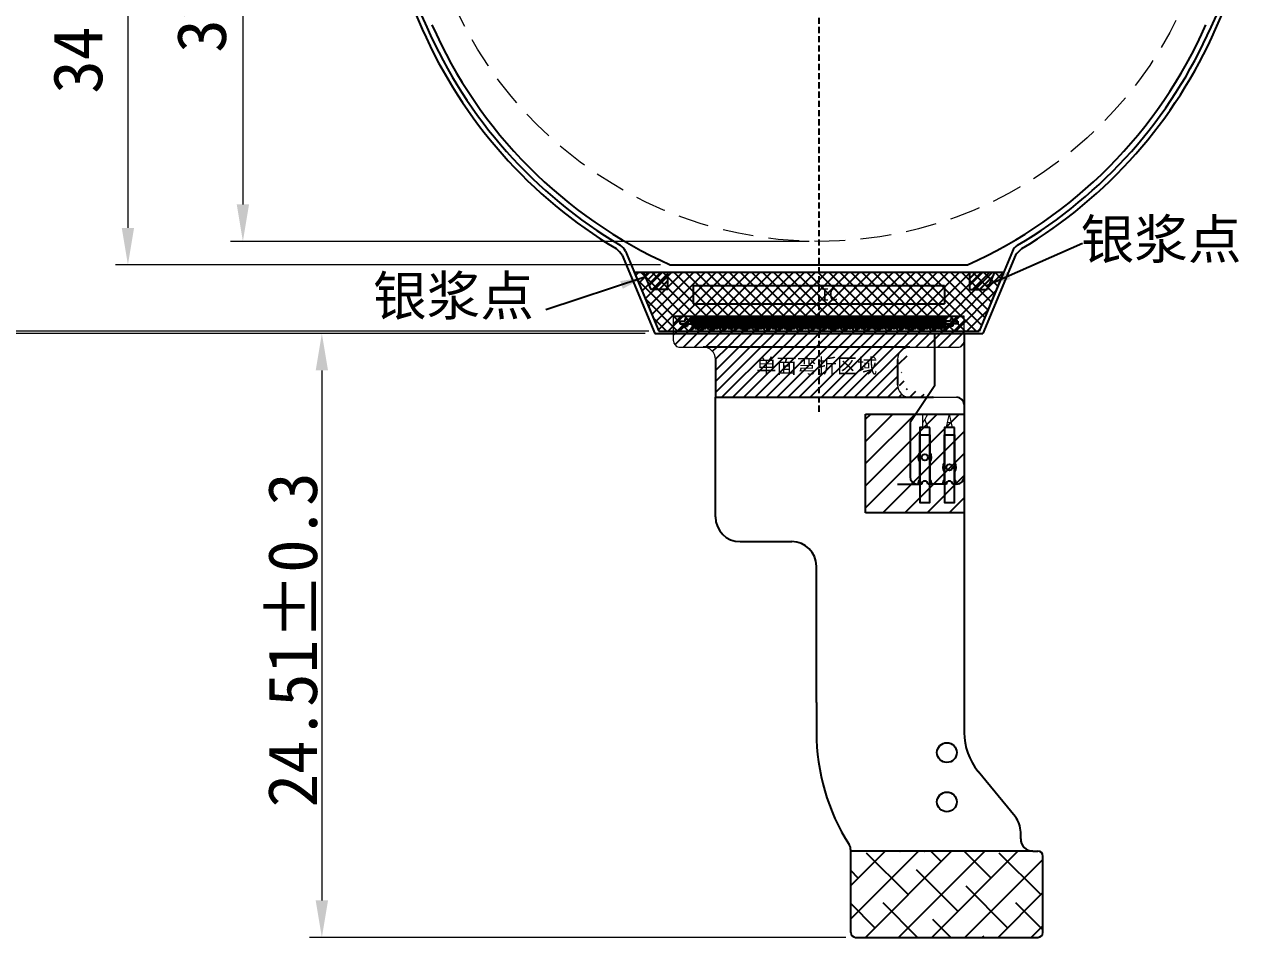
# Model space of a CAD drawing. Header units: millimetres. Extents: x 1040 to 3675, y 249 to 975.
# Drawn here: x 1368.8 to 1418.8, y 330.5 to 367.6 of the extents above; entities that cross this region are included whole.
import ezdxf

# ---------------------------------------------------------------- set-up
doc = ezdxf.new("R2010")
doc.units = ezdxf.units.MM
doc.linetypes.add('DASHED2', pattern=[0.375, 0.25, -0.125])
for name, color, linetype in [('DWG', 7, 'Continuous'), ('FPC', 33, 'Continuous'), ('FPC-LED', 30, 'Continuous'), ('FPC-O正面白油层', 7, 'Continuous'), ('TopOverlay', 2, 'Continuous')]:
    doc.layers.add(name, color=color, linetype=linetype)
doc.layers.add('LCD_MAIN', color=2, linetype='Continuous', lineweight=9)
doc.styles.get("Standard").update_dxf_attribs({"font": 'txt', "bigfont": 'gbcbig.shx'})
doc.styles.add('宋体', font='')
doc.styles.add('工程', font='gbenor.shx', dxfattribs={"width": 1.25, "bigfont": 'gbcbig.shx'})
doc.styles.get('宋体').set_extended_font_data('SimSun')
doc.dimstyles.new('标准', dxfattribs={"dimtxt": 2, "dimasz": 1.8, "dimexe": 0.5, "dimexo": 0.4, "dimgap": 0.1, "dimtad": 1, "dimzin": 1, "dimdsep": 46, "dimtxsty": '工程', "dimblk": 'CLOSEDBLANK', "dimcen": 0.09, "dimclrd": 3, "dimclre": 3, "dimclrt": 3, "dimadec": 0, "dimazin": 0, "dimtfac": 1, "dimtofl": 0, "dimtmove": 0, "dimatfit": 3, "dimldrblk": 'CLOSEDBLANK', "dimfxl": 1, "dimtolj": 1, "dimlwd": 0, "dimlwe": 0, "dimarcsym": 0})
doc.dimstyles.new('标注', dxfattribs={"dimtxt": 1.2, "dimasz": 1, "dimexe": 0, "dimexo": 1, "dimgap": 0.2, "dimtad": 0, "dimrnd": 0.0005, "dimzin": 9, "dimdsep": 46, "dimtxsty": 'Standard', "dimcen": 0, "dimclrd": 3, "dimclre": 3, "dimclrt": 3, "dimadec": 0, "dimazin": 0, "dimtfac": 1, "dimtmove": 0, "dimatfit": 3, "dimfxl": 1, "dimlwd": -1, "dimlwe": -1, "dimarcsym": 0})
pattern_1 = [(45, (19.5054, 4.46648), (-0.2245064, 0.2245064), [])]

# ---------------------------------------------------------------- blocks, each defined once
blk = doc.blocks.new('*D93')
at = {"color": 7, "lineweight": 0, "transparency": 16777216}
for p, q in [((1400.627, 391.188), (1377.141, 391.188)), ((1377.641, 389.688), (1377.641, 360.288)), ((1400.627, 358.788), (1377.141, 358.788))]:
    blk.add_line(p, q, dxfattribs=at)
at = {"color": 7, "transparency": 16777216}
for points in [[(1377.391, 389.688), (1377.891, 389.688), (1377.641, 391.188)], [(1377.391, 360.288), (1377.891, 360.288), (1377.641, 358.788)]]:
    blk.add_solid(points, dxfattribs=at)
at = {"layer": 'Defpoints', "color": 0, "transparency": 16777216}
for p in [(1401.027, 391.188), (1377.641, 358.788), (1401.027, 358.788)]:
    blk.add_point(p, dxfattribs=at)
at = {"color": 7, "transparency": 16777216, "insert": (1376.223, 375.971), "char_height": 2, "attachment_point": 5, "rotation": 90, "style": '宋体'}
blk.add_mtext('\\A1;32.40(LCD A,A)', dxfattribs=at)
blk = doc.blocks.new('_ClosedBlank')
at = {"color": 0, "linetype": 'ByBlock', "lineweight": -2}
for p, q in [((-1, 0.167), (0, 0)), ((-1, 0.167), (-1, -0.167)), ((0, 0), (-1, -0.167))]:
    blk.add_line(p, q, dxfattribs=at)
blk = doc.blocks.new('*D95')
at = {"color": 7, "lineweight": 0, "transparency": 16777216}
for p, q in [((1400.627, 392.388), (1367.566, 392.388)), ((1368.066, 390.888), (1368.066, 356.648)), ((1394.127, 355.148), (1367.566, 355.148))]:
    blk.add_line(p, q, dxfattribs=at)
at = {"color": 7, "transparency": 16777216}
for points in [[(1367.816, 390.888), (1368.316, 390.888), (1368.066, 392.388)], [(1367.816, 356.648), (1368.316, 356.648), (1368.066, 355.148)]]:
    blk.add_solid(points, dxfattribs=at)
at = {"layer": 'Defpoints', "color": 0, "transparency": 16777216}
for p in [(1401.027, 392.388), (1368.066, 355.148), (1394.527, 355.148)]:
    blk.add_point(p, dxfattribs=at)
at = {"color": 7, "transparency": 16777216, "insert": (1366.693, 375.232), "char_height": 2, "attachment_point": 5, "rotation": 90, "style": '宋体'}
blk.add_mtext('\\A1;37.24%%P0.15(LCD)', dxfattribs=at)
blk = doc.blocks.new('*D97')
at = {"color": 7, "lineweight": 0, "transparency": 16777216}
for p, q in [((1400.627, 392.158), (1372.473, 392.158)), ((1372.973, 390.658), (1372.973, 359.338)), ((1394.592, 357.838), (1372.473, 357.838))]:
    blk.add_line(p, q, dxfattribs=at)
at = {"color": 7, "transparency": 16777216}
for points in [[(1372.723, 390.658), (1373.223, 390.658), (1372.973, 392.158)], [(1372.723, 359.338), (1373.223, 359.338), (1372.973, 357.838)]]:
    blk.add_solid(points, dxfattribs=at)
at = {"layer": 'Defpoints', "color": 0, "transparency": 16777216}
for p in [(1401.027, 392.158), (1372.973, 357.838), (1394.992, 357.838)]:
    blk.add_point(p, dxfattribs=at)
at = {"color": 7, "transparency": 16777216, "insert": (1371.199, 374.988), "char_height": 2, "attachment_point": 5, "rotation": 90, "style": '宋体'}
blk.add_mtext('\\A1;34.32%%P0.2(POL)', dxfattribs=at)
blk = doc.blocks.new('*D98')
at = {"color": 1, "lineweight": 0, "transparency": 16777216}
for p, q in [((1400.627, 392.788), (1363.318, 392.788)), ((1363.818, 391.288), (1363.818, 356.548)), ((1393.969, 355.048), (1363.318, 355.048))]:
    blk.add_line(p, q, dxfattribs=at)
at = {"color": 1, "transparency": 16777216}
for points in [[(1363.568, 391.288), (1364.068, 391.288), (1363.818, 392.788)], [(1363.568, 356.548), (1364.068, 356.548), (1363.818, 355.048)]]:
    blk.add_solid(points, dxfattribs=at)
at = {"layer": 'Defpoints', "color": 0, "transparency": 16777216}
for p in [(1401.027, 392.788), (1363.818, 355.048), (1394.369, 355.048)]:
    blk.add_point(p, dxfattribs=at)
at = {"color": 1, "transparency": 16777216, "insert": (1362.044, 374.988), "char_height": 2, "attachment_point": 5, "rotation": 90, "style": '宋体'}
blk.add_mtext('\\A1;37.74%%P0.1(LCM)', dxfattribs=at)
blk = doc.blocks.new('*D99')
at = {"color": 7, "lineweight": 0, "transparency": 16777216}
for p, q in [((1393.969, 355.048), (1380.347, 355.048)), ((1380.847, 353.548), (1380.847, 332.035)), ((1402.118, 330.535), (1380.347, 330.535))]:
    blk.add_line(p, q, dxfattribs=at)
at = {"color": 7, "transparency": 16777216}
for points in [[(1380.597, 353.548), (1381.097, 353.548), (1380.847, 355.048)], [(1380.597, 332.035), (1381.097, 332.035), (1380.847, 330.535)]]:
    blk.add_solid(points, dxfattribs=at)
at = {"layer": 'Defpoints', "color": 0, "transparency": 16777216}
for p in [(1394.369, 355.048), (1380.847, 330.535), (1402.518, 330.535)]:
    blk.add_point(p, dxfattribs=at)
at = {"color": 7, "transparency": 16777216, "insert": (1379.669, 342.611), "char_height": 2, "attachment_point": 5, "rotation": 90, "style": '宋体'}
blk.add_mtext('\\A1;24.51%%P0.3', dxfattribs=at)
blk = doc.blocks.new('f')
h = blk.add_hatch()
h.set_pattern_fill('ANSI31', color=2, scale=0.2, style=0)
h.set_pattern_definition([(45, (236.8483, 0), (-0.4490128, 0.4490128), [])])
h.paths.add_polyline_path([(485.947, 191.786), (481.947, 191.786), (481.947, 187.786), (485.947, 187.786)])
at = {"color": 2}
for p, q in [((481.947, 191.786), (485.947, 191.786)), ((481.947, 187.786), (481.947, 191.786)), ((485.947, 191.786), (485.947, 187.786)), ((485.947, 187.786), (481.947, 187.786))]:
    blk.add_line(p, q, dxfattribs=at)

msp = doc.modelspace()

# ---------------------------------------------------------------- hatches: boundary and pattern name
h = msp.add_hatch()
h.set_pattern_fill('ANSI37', color=256, scale=0.1, style=0)
h.set_pattern_definition([(45, (296.589, -170.23455), (-0.2245064, 0.2245064), []), (135, (296.589, -170.23455), (-0.2245064, -0.2245064), [])])
h.paths.add_polyline_path([(1393.528, 357.5376), (1394.527, 355.1476), (1407.527, 355.1476), (1408.526, 357.5376)])
h = msp.add_hatch()
h.set_pattern_fill('JIS_LC_20', color=2, scale=0.01, style=0)
h.set_pattern_definition([(45, (27.52105, -69.446), (-0.141421356, 0.141421356), []), (45, (27.52505, -69.446), (-0.141421356, 0.141421356), [])])
h.paths.add_polyline_path([(1407.156, 356.8376), (1407.856, 356.8376), (1408.156, 357.5376), (1407.156, 357.5376)])
h.paths.add_polyline_path([(1394.898, 356.8376), (1394.898, 357.5376), (1393.898, 357.5376), (1394.198, 356.8376)])
h = msp.add_hatch()
h.set_pattern_fill('ANSI31', color=30, scale=0.1, style=0)
h.set_pattern_definition(pattern_1)
edge = h.paths.add_edge_path()
edge.add_line((1395.127, 355.7476), (1406.927, 355.7476))
edge.add_line((1395.127, 354.7475), (1395.127, 355.7476))
edge.add_arc((1395.3723, 354.7404), 0.2455, 178.34281, 261.67929)
edge.add_line((1395.3368, 354.4975), (1396.3301, 354.4975))
edge.add_line((1404.7192, 354.4975), (1396.3301, 354.4975))
edge.add_line((1404.7195, 354.4975), (1406.7171, 354.4975))
edge.add_arc((1406.6816, 354.7404), 0.2455, 278.32071, 361.65719)
edge.add_line((1406.927, 354.7475), (1406.927, 355.7476))
h = msp.add_hatch()
h.set_pattern_fill('ANSI31', color=256, scale=0.1, style=0)
h.set_pattern_definition(pattern_1)
edge = h.paths.add_edge_path()
edge.add_line((1404.7192, 354.4975), (1396.3301, 354.4975))
edge.add_arc((1396.3301, 353.9975), 0.5, 0, 90)
edge.add_line((1396.8301, 353.9975), (1396.8301, 352.4611))
edge.add_line((1396.8301, 352.4611), (1405.6795, 352.4611))
edge.add_arc((1404.722, 352.9622), 0.5025, 180.11798, 265.62485)
edge.add_line((1404.2195, 353.9975), (1404.2195, 352.9595))
edge.add_arc((1404.7195, 353.9975), 0.5, 90, 180)
h.paths.add_polyline_path([(1398.3356, 354.185), (1403.7071, 354.185), (1403.7071, 353.0939), (1398.3356, 353.0939)], flags=24)
h = msp.add_hatch()
h.set_pattern_fill('ANSI38', scale=0.3, style=0)
h.set_pattern_definition([(45, (1013.3308, 627.9432), (-0.6735192, 0.6735192), []), (135, (1013.3308, 627.9432), (-2.0205576, 0.6735192), [2.38125, -1.42875])])
h.paths.add_polyline_path([(1410.118, 333.2326, -1), (1410.118, 333.2376), (1410.118, 333.8351, 0.4142136), (1409.918, 334.0351), (1409.718, 334.0351), (1408.3205, 334.0351, -1), (1408.3155, 334.0351), (1407.3205, 334.0351, -1), (1407.3155, 334.0351), (1406.3205, 334.0351, -1), (1406.3155, 334.0351), (1405.3205, 334.0351, -1), (1405.3155, 334.0351), (1404.3205, 334.0351, -1.0010168), (1404.3155, 334.0351), (1402.618, 334.0351), (1402.518, 334.0351, 0.4142136), (1402.318, 333.8351), (1402.318, 330.7351, 0.4142136), (1402.518, 330.5351), (1409.918, 330.5351, 0.4142136), (1410.118, 330.7351)])
h.paths.add_polyline_path([(1404.3155, 334.0351, 1), (1404.3205, 334.0351, -1)], flags=17)

# ---------------------------------------------------------------- linework, layer by layer
at = {"color": 1, "linetype": 'DASHED2'}
msp.add_line((1401.027, 395.9952), (1401.027, 351.7998), dxfattribs=at)
at = {"color": 4}
for p, q in [((1393.1705, 358.3928), (1394.527, 355.1476)), ((1408.8835, 358.3928), (1407.527, 355.1476)), ((1393.528, 357.5376), (1408.526, 357.5376)), ((1393.528, 357.5376), (1394.527, 355.1476)), ((1408.526, 357.5376), (1407.527, 355.1476)), ((1394.527, 355.1476), (1407.527, 355.1476))]:
    msp.add_line(p, q, dxfattribs=at)
at = {"color": 7}
for p, q in [((1393.0399, 358.2267), (1394.3688, 355.0476)), ((1393.0399, 358.2267), (1394.3688, 355.0476)), ((1409.0141, 358.2267), (1407.6852, 355.0476)), ((1409.0141, 358.2267), (1407.6852, 355.0476)), ((1394.3688, 355.0476), (1407.6852, 355.0476))]:
    msp.add_line(p, q, dxfattribs=at)
at = {"color": 6}
msp.add_line((1394.9919, 357.8376), (1407.0631, 357.8376), dxfattribs=at)
at = {"color": 2}
for p, q in [((1393.898, 357.5376), (1394.198, 356.8376)), ((1394.898, 356.8376), (1394.898, 357.5376)), ((1407.156, 356.8376), (1407.156, 357.5376)), ((1408.156, 357.5376), (1407.856, 356.8376)), ((1394.898, 356.8376), (1394.198, 356.8376)), ((1407.156, 356.8376), (1407.856, 356.8376))]:
    msp.add_line(p, q, dxfattribs=at)
for p, q in [((1395.927, 356.9976), (1406.127, 356.9976)), ((1395.927, 356.9976), (1395.927, 356.2476)), ((1406.127, 356.9976), (1406.127, 356.2476)), ((1395.927, 356.2476), (1406.127, 356.2476)), ((1395.387, 355.5476), (1395.587, 355.5476)), ((1395.387, 355.5476), (1395.387, 355.4476)), ((1395.387, 355.4476), (1395.587, 355.4476)), ((1395.587, 355.6476), (1395.587, 355.5476)), ((1395.587, 355.6476), (1395.687, 355.6476)), ((1395.587, 355.4476), (1395.587, 355.3476)), ((1395.587, 355.3476), (1395.687, 355.3476)), ((1395.687, 355.6476), (1395.687, 355.5476)), ((1395.687, 355.5476), (1395.887, 355.5476)), ((1395.687, 355.4476), (1395.687, 355.3476)), ((1395.687, 355.4476), (1395.887, 355.4476)), ((1395.887, 355.7476), (1395.887, 355.2476)), ((1395.887, 355.7476), (1395.967, 355.7476)), ((1395.887, 355.5476), (1395.887, 355.4476)), ((1395.967, 355.7476), (1395.967, 355.2476)), ((1396.007, 355.7476), (1396.007, 355.2476)), ((1396.007, 355.7476), (1396.087, 355.7476)), ((1396.007, 355.5476), (1396.007, 355.4476)), ((1396.087, 355.7476), (1396.087, 355.2476)), ((1396.127, 355.7476), (1396.127, 355.2476)), ((1396.127, 355.7476), (1396.207, 355.7476)), ((1396.127, 355.5476), (1396.127, 355.4476)), ((1396.207, 355.7476), (1396.207, 355.2476)), ((1396.247, 355.7476), (1396.247, 355.2476)), ((1396.247, 355.7476), (1396.327, 355.7476)), ((1396.247, 355.5476), (1396.247, 355.4476)), ((1396.327, 355.7476), (1396.327, 355.2476)), ((1396.367, 355.7476), (1396.367, 355.2476)), ((1396.367, 355.7476), (1396.447, 355.7476)), ((1396.367, 355.5476), (1396.367, 355.4476)), ((1396.447, 355.7476), (1396.447, 355.2476)), ((1396.487, 355.7476), (1396.487, 355.2476)), ((1396.487, 355.7476), (1396.567, 355.7476)), ((1396.487, 355.5476), (1396.487, 355.4476)), ((1396.567, 355.7476), (1396.567, 355.2476)), ((1396.607, 355.7476), (1396.607, 355.2476)), ((1396.607, 355.7476), (1396.687, 355.7476)), ((1396.607, 355.5476), (1396.607, 355.4476)), ((1396.687, 355.7476), (1396.687, 355.2476)), ((1396.727, 355.7476), (1396.727, 355.2476)), ((1396.727, 355.7476), (1396.807, 355.7476)), ((1396.727, 355.5476), (1396.727, 355.4476)), ((1396.807, 355.7476), (1396.807, 355.2476)), ((1396.847, 355.7476), (1396.847, 355.2476)), ((1396.847, 355.7476), (1396.927, 355.7476)), ((1396.847, 355.5476), (1396.847, 355.4476)), ((1396.927, 355.7476), (1396.927, 355.2476)), ((1396.967, 355.7476), (1396.967, 355.2476)), ((1396.967, 355.7476), (1397.047, 355.7476)), ((1396.967, 355.5476), (1396.967, 355.4476)), ((1397.047, 355.7476), (1397.047, 355.2476)), ((1397.087, 355.7476), (1397.087, 355.2476)), ((1397.087, 355.7476), (1397.167, 355.7476)), ((1397.087, 355.5476), (1397.087, 355.4476)), ((1397.167, 355.7476), (1397.167, 355.2476)), ((1397.207, 355.7476), (1397.207, 355.2476)), ((1397.207, 355.7476), (1397.287, 355.7476)), ((1397.207, 355.5476), (1397.207, 355.4476)), ((1397.287, 355.7476), (1397.287, 355.2476)), ((1397.327, 355.7476), (1397.327, 355.2476)), ((1397.327, 355.7476), (1397.407, 355.7476)), ((1397.327, 355.5476), (1397.327, 355.4476)), ((1397.407, 355.7476), (1397.407, 355.2476)), ((1397.447, 355.7476), (1397.447, 355.2476)), ((1397.447, 355.7476), (1397.527, 355.7476)), ((1397.447, 355.5476), (1397.447, 355.4476)), ((1397.527, 355.7476), (1397.527, 355.2476)), ((1397.567, 355.7476), (1397.567, 355.2476)), ((1397.567, 355.7476), (1397.647, 355.7476)), ((1397.567, 355.5476), (1397.567, 355.4476)), ((1397.647, 355.7476), (1397.647, 355.2476)), ((1397.687, 355.7476), (1397.687, 355.2476)), ((1397.687, 355.7476), (1397.767, 355.7476)), ((1397.687, 355.5476), (1397.687, 355.4476)), ((1397.767, 355.7476), (1397.767, 355.2476)), ((1397.807, 355.7476), (1397.807, 355.2476)), ((1397.807, 355.7476), (1397.887, 355.7476)), ((1397.807, 355.5476), (1397.807, 355.4476)), ((1397.887, 355.7476), (1397.887, 355.2476)), ((1397.927, 355.7476), (1397.927, 355.2476)), ((1397.927, 355.7476), (1398.007, 355.7476)), ((1397.927, 355.5476), (1397.927, 355.4476)), ((1398.007, 355.7476), (1398.007, 355.2476)), ((1398.047, 355.7476), (1398.047, 355.2476)), ((1398.047, 355.7476), (1398.127, 355.7476)), ((1398.047, 355.5476), (1398.047, 355.4476)), ((1398.127, 355.7476), (1398.127, 355.2476)), ((1398.167, 355.7476), (1398.167, 355.2476)), ((1398.167, 355.7476), (1398.247, 355.7476)), ((1398.167, 355.5476), (1398.167, 355.4476)), ((1398.247, 355.7476), (1398.247, 355.2476)), ((1398.287, 355.7476), (1398.287, 355.2476)), ((1398.287, 355.7476), (1398.367, 355.7476)), ((1398.287, 355.5476), (1398.287, 355.4476)), ((1398.367, 355.7476), (1398.367, 355.2476)), ((1398.407, 355.7476), (1398.407, 355.2476)), ((1398.407, 355.7476), (1398.487, 355.7476)), ((1398.407, 355.5476), (1398.407, 355.4476)), ((1398.487, 355.7476), (1398.487, 355.2476)), ((1398.527, 355.7476), (1398.527, 355.2476)), ((1398.527, 355.7476), (1398.607, 355.7476)), ((1398.527, 355.5476), (1398.527, 355.4476)), ((1398.607, 355.7476), (1398.607, 355.2476)), ((1398.647, 355.7476), (1398.647, 355.2476)), ((1398.647, 355.7476), (1398.727, 355.7476)), ((1398.647, 355.5476), (1398.647, 355.4476)), ((1398.727, 355.7476), (1398.727, 355.2476)), ((1398.767, 355.7476), (1398.767, 355.2476)), ((1398.767, 355.7476), (1398.847, 355.7476)), ((1398.767, 355.5476), (1398.767, 355.4476)), ((1398.847, 355.7476), (1398.847, 355.2476)), ((1398.887, 355.7476), (1398.887, 355.2476)), ((1398.887, 355.7476), (1398.967, 355.7476)), ((1398.887, 355.5476), (1398.887, 355.4476)), ((1398.967, 355.7476), (1398.967, 355.2476)), ((1399.007, 355.7476), (1399.007, 355.2476)), ((1399.007, 355.7476), (1399.087, 355.7476)), ((1399.007, 355.5476), (1399.007, 355.4476)), ((1399.087, 355.7476), (1399.087, 355.2476)), ((1399.127, 355.7476), (1399.127, 355.2476)), ((1399.127, 355.7476), (1399.207, 355.7476)), ((1399.127, 355.5476), (1399.127, 355.4476)), ((1399.207, 355.7476), (1399.207, 355.2476)), ((1399.247, 355.7476), (1399.247, 355.2476)), ((1399.247, 355.7476), (1399.327, 355.7476)), ((1399.247, 355.5476), (1399.247, 355.4476)), ((1399.327, 355.7476), (1399.327, 355.2476)), ((1399.367, 355.7476), (1399.367, 355.2476)), ((1399.367, 355.7476), (1399.447, 355.7476)), ((1399.367, 355.5476), (1399.367, 355.4476)), ((1399.447, 355.7476), (1399.447, 355.2476)), ((1399.487, 355.7476), (1399.487, 355.2476)), ((1399.487, 355.7476), (1399.567, 355.7476)), ((1399.487, 355.5476), (1399.487, 355.4476)), ((1399.567, 355.7476), (1399.567, 355.2476)), ((1399.607, 355.7476), (1399.607, 355.2476)), ((1399.607, 355.7476), (1399.687, 355.7476)), ((1399.607, 355.5476), (1399.607, 355.4476)), ((1399.687, 355.7476), (1399.687, 355.2476)), ((1399.727, 355.7476), (1399.727, 355.2476)), ((1399.727, 355.7476), (1399.807, 355.7476)), ((1399.727, 355.5476), (1399.727, 355.4476)), ((1399.807, 355.7476), (1399.807, 355.2476)), ((1399.847, 355.7476), (1399.847, 355.2476)), ((1399.847, 355.7476), (1399.927, 355.7476)), ((1399.847, 355.5476), (1399.847, 355.4476)), ((1399.927, 355.7476), (1399.927, 355.2476)), ((1399.967, 355.7476), (1399.967, 355.2476)), ((1399.967, 355.7476), (1400.047, 355.7476)), ((1399.967, 355.5476), (1399.967, 355.4476)), ((1400.047, 355.7476), (1400.047, 355.2476)), ((1400.087, 355.7476), (1400.087, 355.2476)), ((1400.087, 355.7476), (1400.167, 355.7476)), ((1400.087, 355.5476), (1400.087, 355.4476)), ((1400.167, 355.7476), (1400.167, 355.2476)), ((1400.207, 355.7476), (1400.207, 355.2476)), ((1400.207, 355.7476), (1400.287, 355.7476)), ((1400.207, 355.5476), (1400.207, 355.4476)), ((1400.287, 355.7476), (1400.287, 355.2476)), ((1400.327, 355.7476), (1400.327, 355.2476)), ((1400.327, 355.7476), (1400.407, 355.7476)), ((1400.327, 355.5476), (1400.327, 355.4476)), ((1400.407, 355.7476), (1400.407, 355.2476)), ((1400.447, 355.7476), (1400.447, 355.2476)), ((1400.447, 355.7476), (1400.527, 355.7476)), ((1400.447, 355.5476), (1400.447, 355.4476)), ((1400.527, 355.7476), (1400.527, 355.2476)), ((1400.567, 355.7476), (1400.567, 355.2476)), ((1400.567, 355.7476), (1400.647, 355.7476)), ((1400.567, 355.5476), (1400.567, 355.4476)), ((1400.647, 355.7476), (1400.647, 355.2476)), ((1400.687, 355.7476), (1400.687, 355.2476)), ((1400.687, 355.7476), (1400.767, 355.7476)), ((1400.687, 355.5476), (1400.687, 355.4476)), ((1400.767, 355.7476), (1400.767, 355.2476)), ((1400.807, 355.7476), (1400.807, 355.2476)), ((1400.807, 355.7476), (1400.887, 355.7476)), ((1400.807, 355.5476), (1400.807, 355.4476)), ((1400.887, 355.7476), (1400.887, 355.2476)), ((1400.927, 355.7476), (1400.927, 355.2476)), ((1400.927, 355.7476), (1401.007, 355.7476)), ((1400.927, 355.5476), (1400.927, 355.4476)), ((1401.007, 355.7476), (1401.007, 355.2476)), ((1401.007, 355.7476), (1401.047, 355.7476)), ((1401.047, 355.7476), (1401.047, 355.2476)), ((1401.047, 355.7476), (1401.127, 355.7476)), ((1401.047, 355.5476), (1401.047, 355.4476)), ((1401.127, 355.7476), (1401.127, 355.2476)), ((1401.167, 355.7476), (1401.167, 355.2476)), ((1401.167, 355.7476), (1401.247, 355.7476)), ((1401.167, 355.5476), (1401.167, 355.4476)), ((1401.247, 355.7476), (1401.247, 355.2476)), ((1401.287, 355.7476), (1401.287, 355.2476)), ((1401.287, 355.7476), (1401.367, 355.7476)), ((1401.287, 355.5476), (1401.287, 355.4476)), ((1401.367, 355.7476), (1401.367, 355.2476)), ((1401.407, 355.7476), (1401.407, 355.2476)), ((1401.407, 355.7476), (1401.487, 355.7476)), ((1401.407, 355.5476), (1401.407, 355.4476)), ((1401.487, 355.7476), (1401.487, 355.2476)), ((1401.527, 355.7476), (1401.527, 355.2476)), ((1401.527, 355.7476), (1401.607, 355.7476)), ((1401.527, 355.5476), (1401.527, 355.4476)), ((1401.607, 355.7476), (1401.607, 355.2476)), ((1401.647, 355.7476), (1401.647, 355.2476)), ((1401.647, 355.7476), (1401.727, 355.7476)), ((1401.647, 355.5476), (1401.647, 355.4476)), ((1401.727, 355.7476), (1401.727, 355.2476)), ((1401.767, 355.7476), (1401.767, 355.2476)), ((1401.767, 355.7476), (1401.847, 355.7476)), ((1401.767, 355.5476), (1401.767, 355.4476)), ((1401.847, 355.7476), (1401.847, 355.2476)), ((1401.887, 355.7476), (1401.887, 355.2476)), ((1401.887, 355.7476), (1401.967, 355.7476)), ((1401.887, 355.5476), (1401.887, 355.4476)), ((1401.967, 355.7476), (1401.967, 355.2476)), ((1402.007, 355.7476), (1402.007, 355.2476)), ((1402.007, 355.7476), (1402.087, 355.7476)), ((1402.007, 355.5476), (1402.007, 355.4476)), ((1402.087, 355.7476), (1402.087, 355.2476)), ((1402.127, 355.7476), (1402.127, 355.2476)), ((1402.127, 355.7476), (1402.207, 355.7476)), ((1402.127, 355.5476), (1402.127, 355.4476)), ((1402.207, 355.7476), (1402.207, 355.2476)), ((1402.247, 355.7476), (1402.247, 355.2476)), ((1402.247, 355.7476), (1402.327, 355.7476)), ((1402.247, 355.5476), (1402.247, 355.4476)), ((1402.327, 355.7476), (1402.327, 355.2476)), ((1402.367, 355.7476), (1402.367, 355.2476)), ((1402.367, 355.7476), (1402.447, 355.7476)), ((1402.367, 355.5476), (1402.367, 355.4476)), ((1402.447, 355.7476), (1402.447, 355.2476)), ((1402.487, 355.7476), (1402.487, 355.2476)), ((1402.487, 355.7476), (1402.567, 355.7476)), ((1402.487, 355.5476), (1402.487, 355.4476)), ((1402.567, 355.7476), (1402.567, 355.2476)), ((1402.607, 355.7476), (1402.607, 355.2476)), ((1402.607, 355.7476), (1402.687, 355.7476)), ((1402.607, 355.5476), (1402.607, 355.4476)), ((1402.687, 355.7476), (1402.687, 355.2476)), ((1402.727, 355.7476), (1402.727, 355.2476)), ((1402.727, 355.7476), (1402.807, 355.7476)), ((1402.727, 355.5476), (1402.727, 355.4476)), ((1402.807, 355.7476), (1402.807, 355.2476)), ((1402.847, 355.7476), (1402.847, 355.2476)), ((1402.847, 355.7476), (1402.927, 355.7476)), ((1402.847, 355.5476), (1402.847, 355.4476)), ((1402.927, 355.7476), (1402.927, 355.2476)), ((1402.967, 355.7476), (1402.967, 355.2476)), ((1402.967, 355.7476), (1403.047, 355.7476)), ((1402.967, 355.5476), (1402.967, 355.4476)), ((1403.047, 355.7476), (1403.047, 355.2476)), ((1403.087, 355.7476), (1403.087, 355.2476)), ((1403.087, 355.7476), (1403.167, 355.7476)), ((1403.087, 355.5476), (1403.087, 355.4476)), ((1403.167, 355.7476), (1403.167, 355.2476)), ((1403.207, 355.7476), (1403.207, 355.2476)), ((1403.207, 355.7476), (1403.287, 355.7476)), ((1403.207, 355.5476), (1403.207, 355.4476)), ((1403.287, 355.7476), (1403.287, 355.2476)), ((1403.327, 355.7476), (1403.327, 355.2476)), ((1403.327, 355.7476), (1403.407, 355.7476)), ((1403.327, 355.5476), (1403.327, 355.4476)), ((1403.407, 355.7476), (1403.407, 355.2476)), ((1403.447, 355.7476), (1403.447, 355.2476)), ((1403.447, 355.7476), (1403.527, 355.7476)), ((1403.447, 355.5476), (1403.447, 355.4476)), ((1403.527, 355.7476), (1403.527, 355.2476)), ((1403.567, 355.7476), (1403.567, 355.2476)), ((1403.567, 355.7476), (1403.647, 355.7476)), ((1403.567, 355.5476), (1403.567, 355.4476)), ((1403.647, 355.7476), (1403.647, 355.2476)), ((1403.687, 355.7476), (1403.687, 355.2476)), ((1403.687, 355.7476), (1403.767, 355.7476)), ((1403.687, 355.5476), (1403.687, 355.4476)), ((1403.767, 355.7476), (1403.767, 355.2476)), ((1403.807, 355.7476), (1403.807, 355.2476)), ((1403.807, 355.7476), (1403.887, 355.7476)), ((1403.807, 355.5476), (1403.807, 355.4476)), ((1403.887, 355.7476), (1403.887, 355.2476)), ((1403.927, 355.7476), (1403.927, 355.2476)), ((1403.927, 355.7476), (1404.007, 355.7476)), ((1403.927, 355.5476), (1403.927, 355.4476)), ((1404.007, 355.7476), (1404.007, 355.2476)), ((1404.047, 355.7476), (1404.047, 355.2476)), ((1404.047, 355.7476), (1404.127, 355.7476)), ((1404.047, 355.5476), (1404.047, 355.4476)), ((1404.127, 355.7476), (1404.127, 355.2476)), ((1404.167, 355.7476), (1404.167, 355.2476)), ((1404.167, 355.7476), (1404.247, 355.7476)), ((1404.167, 355.5476), (1404.167, 355.4476)), ((1404.247, 355.7476), (1404.247, 355.2476)), ((1404.287, 355.7476), (1404.287, 355.2476)), ((1404.287, 355.7476), (1404.367, 355.7476)), ((1404.287, 355.5476), (1404.287, 355.4476)), ((1404.367, 355.7476), (1404.367, 355.2476)), ((1404.407, 355.7476), (1404.407, 355.2476)), ((1404.407, 355.7476), (1404.487, 355.7476)), ((1404.407, 355.5476), (1404.407, 355.4476)), ((1404.487, 355.7476), (1404.487, 355.2476)), ((1404.527, 355.7476), (1404.527, 355.2476)), ((1404.527, 355.7476), (1404.607, 355.7476)), ((1404.527, 355.5476), (1404.527, 355.4476)), ((1404.607, 355.7476), (1404.607, 355.2476)), ((1404.647, 355.7476), (1404.647, 355.2476)), ((1404.647, 355.7476), (1404.727, 355.7476)), ((1404.647, 355.5476), (1404.647, 355.4476)), ((1404.727, 355.7476), (1404.727, 355.2476)), ((1404.767, 355.7476), (1404.767, 355.2476)), ((1404.767, 355.7476), (1404.847, 355.7476)), ((1404.767, 355.5476), (1404.767, 355.4476)), ((1404.847, 355.7476), (1404.847, 355.2476)), ((1404.887, 355.7476), (1404.887, 355.2476)), ((1404.887, 355.7476), (1404.967, 355.7476)), ((1404.887, 355.5476), (1404.887, 355.4476)), ((1404.967, 355.7476), (1404.967, 355.2476)), ((1405.007, 355.7476), (1405.007, 355.2476)), ((1405.007, 355.7476), (1405.087, 355.7476)), ((1405.007, 355.5476), (1405.007, 355.4476)), ((1405.087, 355.7476), (1405.087, 355.2476)), ((1405.127, 355.7476), (1405.127, 355.2476)), ((1405.127, 355.7476), (1405.207, 355.7476)), ((1405.127, 355.5476), (1405.127, 355.4476)), ((1405.207, 355.7476), (1405.207, 355.2476)), ((1405.247, 355.7476), (1405.247, 355.2476)), ((1405.247, 355.7476), (1405.327, 355.7476)), ((1405.247, 355.5476), (1405.247, 355.4476)), ((1405.327, 355.7476), (1405.327, 355.2476)), ((1405.367, 355.7476), (1405.367, 355.2476)), ((1405.367, 355.7476), (1405.447, 355.7476)), ((1405.367, 355.5476), (1405.367, 355.4476)), ((1405.447, 355.7476), (1405.447, 355.2476)), ((1405.487, 355.7476), (1405.487, 355.2476)), ((1405.487, 355.7476), (1405.567, 355.7476)), ((1405.487, 355.5476), (1405.487, 355.4476)), ((1405.567, 355.7476), (1405.567, 355.2476)), ((1405.607, 355.7476), (1405.607, 355.2476)), ((1405.607, 355.7476), (1405.687, 355.7476)), ((1405.607, 355.5476), (1405.607, 355.4476)), ((1405.687, 355.7476), (1405.687, 355.2476)), ((1405.727, 355.7476), (1405.727, 355.2476)), ((1405.727, 355.7476), (1405.807, 355.7476)), ((1405.727, 355.5476), (1405.727, 355.4476)), ((1405.807, 355.7476), (1405.807, 355.2476)), ((1405.847, 355.7476), (1405.847, 355.2476)), ((1405.847, 355.7476), (1405.927, 355.7476)), ((1405.847, 355.5476), (1405.847, 355.4476)), ((1405.927, 355.7476), (1405.927, 355.2476)), ((1405.967, 355.7476), (1405.967, 355.2476)), ((1405.967, 355.7476), (1406.047, 355.7476)), ((1405.967, 355.5476), (1405.967, 355.4476)), ((1406.047, 355.7476), (1406.047, 355.2476)), ((1406.087, 355.7476), (1406.087, 355.2476)), ((1406.087, 355.7476), (1406.167, 355.7476)), ((1406.087, 355.5476), (1406.087, 355.4476)), ((1406.3649, 355.5476), (1406.1649, 355.5476)), ((1406.3649, 355.4476), (1406.1649, 355.4476)), ((1406.167, 355.7476), (1406.167, 355.2476)), ((1406.3649, 355.6476), (1406.3649, 355.5476)), ((1406.4649, 355.6476), (1406.3649, 355.6476)), ((1406.3649, 355.4476), (1406.3649, 355.3476)), ((1406.4649, 355.3476), (1406.3649, 355.3476)), ((1406.4649, 355.6476), (1406.4649, 355.5476)), ((1406.6649, 355.5476), (1406.4649, 355.5476)), ((1406.4649, 355.4476), (1406.4649, 355.3476)), ((1406.6649, 355.4476), (1406.4649, 355.4476)), ((1406.6649, 355.5476), (1406.6649, 355.4476)), ((1395.887, 355.2476), (1395.967, 355.2476)), ((1396.007, 355.2476), (1396.087, 355.2476)), ((1396.127, 355.2476), (1396.207, 355.2476)), ((1396.247, 355.2476), (1396.327, 355.2476)), ((1396.367, 355.2476), (1396.447, 355.2476)), ((1396.487, 355.2476), (1396.567, 355.2476)), ((1396.607, 355.2476), (1396.687, 355.2476)), ((1396.727, 355.2476), (1396.807, 355.2476)), ((1396.847, 355.2476), (1396.927, 355.2476)), ((1396.967, 355.2476), (1397.047, 355.2476)), ((1397.087, 355.2476), (1397.167, 355.2476)), ((1397.207, 355.2476), (1397.287, 355.2476)), ((1397.327, 355.2476), (1397.407, 355.2476)), ((1397.447, 355.2476), (1397.527, 355.2476)), ((1397.567, 355.2476), (1397.647, 355.2476)), ((1397.687, 355.2476), (1397.767, 355.2476)), ((1397.807, 355.2476), (1397.887, 355.2476)), ((1397.927, 355.2476), (1398.007, 355.2476)), ((1398.047, 355.2476), (1398.127, 355.2476)), ((1398.167, 355.2476), (1398.247, 355.2476)), ((1398.287, 355.2476), (1398.367, 355.2476)), ((1398.407, 355.2476), (1398.487, 355.2476)), ((1398.527, 355.2476), (1398.607, 355.2476)), ((1398.647, 355.2476), (1398.727, 355.2476)), ((1398.767, 355.2476), (1398.847, 355.2476)), ((1398.887, 355.2476), (1398.967, 355.2476)), ((1399.007, 355.2476), (1399.087, 355.2476)), ((1399.127, 355.2476), (1399.207, 355.2476)), ((1399.247, 355.2476), (1399.327, 355.2476)), ((1399.367, 355.2476), (1399.447, 355.2476)), ((1399.487, 355.2476), (1399.567, 355.2476)), ((1399.607, 355.2476), (1399.687, 355.2476)), ((1399.727, 355.2476), (1399.807, 355.2476)), ((1399.847, 355.2476), (1399.927, 355.2476)), ((1399.967, 355.2476), (1400.047, 355.2476)), ((1400.087, 355.2476), (1400.167, 355.2476)), ((1400.207, 355.2476), (1400.287, 355.2476)), ((1400.327, 355.2476), (1400.407, 355.2476)), ((1400.447, 355.2476), (1400.527, 355.2476)), ((1400.567, 355.2476), (1400.647, 355.2476)), ((1400.687, 355.2476), (1400.767, 355.2476)), ((1400.807, 355.2476), (1400.887, 355.2476)), ((1400.927, 355.2476), (1401.007, 355.2476)), ((1401.047, 355.2476), (1401.127, 355.2476)), ((1401.167, 355.2476), (1401.247, 355.2476)), ((1401.287, 355.2476), (1401.367, 355.2476)), ((1401.407, 355.2476), (1401.487, 355.2476)), ((1401.527, 355.2476), (1401.607, 355.2476)), ((1401.647, 355.2476), (1401.727, 355.2476)), ((1401.767, 355.2476), (1401.847, 355.2476)), ((1401.887, 355.2476), (1401.967, 355.2476)), ((1402.007, 355.2476), (1402.087, 355.2476)), ((1402.127, 355.2476), (1402.207, 355.2476)), ((1402.247, 355.2476), (1402.327, 355.2476)), ((1402.367, 355.2476), (1402.447, 355.2476)), ((1402.487, 355.2476), (1402.567, 355.2476)), ((1402.607, 355.2476), (1402.687, 355.2476)), ((1402.727, 355.2476), (1402.807, 355.2476)), ((1402.847, 355.2476), (1402.927, 355.2476)), ((1402.967, 355.2476), (1403.047, 355.2476)), ((1403.087, 355.2476), (1403.167, 355.2476)), ((1403.207, 355.2476), (1403.287, 355.2476)), ((1403.327, 355.2476), (1403.407, 355.2476)), ((1403.447, 355.2476), (1403.527, 355.2476)), ((1403.567, 355.2476), (1403.647, 355.2476)), ((1403.687, 355.2476), (1403.767, 355.2476)), ((1403.807, 355.2476), (1403.887, 355.2476)), ((1403.927, 355.2476), (1404.007, 355.2476)), ((1404.047, 355.2476), (1404.127, 355.2476)), ((1404.167, 355.2476), (1404.247, 355.2476)), ((1404.287, 355.2476), (1404.367, 355.2476)), ((1404.407, 355.2476), (1404.487, 355.2476)), ((1404.527, 355.2476), (1404.607, 355.2476)), ((1404.647, 355.2476), (1404.727, 355.2476)), ((1404.767, 355.2476), (1404.847, 355.2476)), ((1404.887, 355.2476), (1404.967, 355.2476)), ((1405.007, 355.2476), (1405.087, 355.2476)), ((1405.127, 355.2476), (1405.207, 355.2476)), ((1405.247, 355.2476), (1405.327, 355.2476)), ((1405.367, 355.2476), (1405.447, 355.2476)), ((1405.487, 355.2476), (1405.567, 355.2476)), ((1405.607, 355.2476), (1405.687, 355.2476)), ((1405.727, 355.2476), (1405.807, 355.2476)), ((1405.847, 355.2476), (1405.927, 355.2476)), ((1405.967, 355.2476), (1406.047, 355.2476)), ((1406.087, 355.2476), (1406.167, 355.2476)), ((1405.127, 349.1243), (1405.127, 348.9356)), ((1406.527, 349.1243), (1406.527, 348.9356))]:
    msp.add_line(p, q)
at = {"color": 30, "linetype": 'Continuous'}
for p, q in [((1396.827, 347.5999), (1396.8301, 352.4611)), ((1406.9214, 352.1906), (1406.927, 338.8554)), ((1397.827, 346.5999), (1399.927, 346.5999)), ((1400.927, 340.0735), (1400.927, 345.5999)), ((1400.927, 340.0735), (1400.927, 339.0996)), ((1400.927, 339.0996), (1400.927, 338.8554)), ((1400.9273, 338.7876), (1400.9273, 338.7876)), ((1408.9926, 335.4345), (1407.4905, 337.2742)), ((1409.218, 334.5351), (1409.218, 334.8021)), ((1409.718, 334.0351), (1409.918, 334.0351)), ((1402.518, 330.5351), (1409.918, 330.5351))]:
    msp.add_line(p, q, dxfattribs=at)
at = {"color": 30}
for p, q in [((1402.318, 330.7351), (1402.318, 334.0654)), ((1409.718, 334.0351), (1402.318, 334.0351)), ((1410.118, 330.7351), (1410.118, 333.8351))]:
    msp.add_line(p, q, dxfattribs=at)
at = {"color": 7}
for centre, radius, start, end in [((1401.027, 374.9876), 17.8, 81.35414, 205.21036), ((1401.027, 374.9876), 17.8, 334.78964, 81.35414), ((1402.8346, 375.2943), 19.5723, 203.76858, 239.12696), ((1399.2193, 375.2943), 19.5723, 300.87304, 336.23142), ((1392.0503, 357.5601), 1.1931, 33.96205, 51.60519), ((1410.0037, 357.5601), 1.1931, 128.39481, 146.03795)]:
    msp.add_arc(centre, radius, start, end, dxfattribs=at)
at = {"color": 4}
for centre, radius, start, end in [((1401.027, 374.9876), 17.6, 98.64586, 205.21036), ((1401.027, 374.9876), 17.6, 334.78964, 81.35414), ((1402.8325, 375.2989), 19.3723, 203.76858, 239.37766), ((1399.2214, 375.2989), 19.3723, 300.62234, 336.23142), ((1392.71, 358.1979), 0.5, 22.93872, 59.37766), ((1409.3439, 358.1979), 0.5, 120.62234, 157.06128)]:
    msp.add_arc(centre, radius, start, end, dxfattribs=at)
at = {"color": 6}
for centre, start, end in [((1402.83, 375.2983), 203.76858, 245.82479), ((1399.225, 375.2983), 294.17521, 336.23142)]:
    msp.add_arc(centre, 19.1393, start, end, dxfattribs=at)
at = {"color": 30}
for centre, radius, start, end in [((1406.6229, 352.161), 0.3, 360, 90), ((1409.918, 333.8351), 0.2, 360, 90), ((1402.518, 330.7351), 0.2, 180, 270), ((1409.918, 330.735), 0.2, 270, 360)]:
    msp.add_arc(centre, radius, start, end, dxfattribs=at)
at = {"color": 30, "linetype": 'Continuous'}
for centre, radius, start, end in [((1397.827, 347.5999), 1, 180, 270), ((1399.927, 345.5999), 1, 360, 90), ((1409.427, 338.8554), 8.5, 180, 212.3872), ((1409.427, 338.8554), 2.5, 180, 219.23147), ((1408.218, 334.8021), 1, 0, 39.23147), ((1409.718, 334.5351), 0.5, 180, 270), ((1401.931, 334.0816), 0.3873, 357.60262, 34.76708)]:
    msp.add_arc(centre, radius, start, end, dxfattribs=at)
at = {"layer": 'DWG', "color": 30}
for p, q in [((1395.127, 355.7476), (1406.927, 355.7476)), ((1404.7192, 354.4975), (1396.3301, 354.4975))]:
    msp.add_line(p, q, dxfattribs=at)
at = {"layer": 'DWG', "color": 30, "lineweight": 0}
for p, q in [((1395.127, 354.7475), (1395.127, 355.7476)), ((1406.927, 354.7475), (1406.927, 355.7476)), ((1395.3368, 354.4975), (1396.3301, 354.4975)), ((1395.3368, 354.4975), (1396.3301, 354.4975)), ((1404.7195, 354.4975), (1406.7171, 354.4975)), ((1404.7195, 354.4975), (1406.7171, 354.4975)), ((1404.6837, 352.4611), (1406.6229, 352.461))]:
    msp.add_line(p, q, dxfattribs=at)
for centre, radius, start, end in [((1395.3723, 354.7404), 0.2455, 178.34281, 261.67929), ((1396.3301, 353.9975), 0.5, 0, 90), ((1404.7195, 353.9975), 0.5, 90, 180), ((1404.7195, 353.9975), 0.5, 90, 180), ((1406.6816, 354.7404), 0.2455, 278.32071, 1.65719), ((1404.722, 352.9622), 0.5025, 180.11798, 265.62485), ((1404.722, 352.9622), 0.5025, 180.11798, 265.62485)]:
    msp.add_arc(centre, radius, start, end, dxfattribs=at)
at = {"layer": 'FPC', "color": 2}
for p, q in [((1405.727, 352.9356), (1405.727, 355.0476)), ((1406.927, 355.0476), (1406.927, 349.2356)), ((1405.727, 352.9456), (1405.727, 354.6976)), ((1405.727, 352.9356), (1404.727, 351.4356)), ((1404.727, 351.4356), (1404.727, 349.2356)), ((1405.202, 348.9356), (1405.027, 348.9356)), ((1406.202, 348.9356), (1405.452, 348.9356)), ((1406.627, 348.9356), (1406.452, 348.9356))]:
    msp.add_line(p, q, dxfattribs=at)
at = {"layer": 'FPC', "color": 30}
for p, q in [((1396.8301, 353.9975), (1396.8301, 352.4611)), ((1396.8302, 353.9875), (1396.8301, 352.9511)), ((1404.2195, 353.9975), (1404.2195, 352.9595)), ((1404.2195, 353.9975), (1404.2195, 352.9595)), ((1396.8301, 352.4611), (1405.6795, 352.4611))]:
    msp.add_line(p, q, dxfattribs=at)
at = {"layer": 'FPC', "color": 7}
for points in [[(1405.527, 351.2355), (1405.127, 351.2355), (1405.127, 348.1856), (1405.527, 348.1856)], [(1406.527, 351.2355), (1406.127, 351.2355), (1406.127, 348.1856), (1406.527, 348.1856)]]:
    msp.add_lwpolyline(points, close=True, dxfattribs=at)
at = {"layer": 'FPC', "color": 2}
for points in [[(1405.127, 350.2079), (1405.127, 350.9356), (1405.527, 350.9356), (1405.527, 350.2079)], [(1406.127, 349.8025), (1406.127, 350.9356), (1406.527, 350.9356), (1406.527, 349.8025)], [(1405.127, 349.1243), (1405.127, 349.8304)], [(1405.527, 349.8304), (1405.527, 349.1243)], [(1406.127, 349.1243), (1406.127, 349.425)], [(1406.527, 349.425), (1406.527, 349.1243)]]:
    msp.add_lwpolyline(points, dxfattribs=at)
for centre in [(1405.327, 350.0192), (1406.327, 349.6137)]:
    msp.add_circle(centre, 0.125, dxfattribs=at)
at = {"layer": 'FPC', "color": 30}
for centre in [(1406.2209, 338.035), (1406.2209, 336.035)]:
    msp.add_circle(centre, 0.4, dxfattribs=at)
at = {"layer": 'FPC', "color": 2}
for centre, radius, start, end in [((1405.327, 350.0192), 0.275, 136.65824, 223.34176), ((1405.327, 350.0192), 0.275, 316.65824, 43.34176), ((1406.327, 349.6137), 0.275, 136.65824, 223.34176), ((1406.327, 349.6137), 0.275, 316.65824, 43.34176), ((1405.027, 349.2356), 0.3, 180, 270), ((1405.327, 348.9356), 0.275, 136.65824, 180), ((1405.327, 348.9356), 0.125, 360, 180), ((1405.327, 348.9356), 0.275, 360, 43.34176), ((1406.327, 348.9356), 0.275, 136.65824, 180), ((1406.327, 348.9356), 0.125, 360, 180), ((1406.327, 348.9356), 0.275, 360, 43.34176), ((1406.627, 349.2356), 0.3, 270, 360)]:
    msp.add_arc(centre, radius, start, end, dxfattribs=at)
at = {"layer": 'FPC-LED', "color": 7}
msp.add_line((1404.2108, 348.9356), (1405.127, 348.9356), dxfattribs=at)
at = {"layer": 'LCD_MAIN', "color": 7, "linetype": 'DASHED2', "ltscale": 5}
msp.add_circle((1401.027, 374.9876), 16.2, dxfattribs=at)
at = {"layer": 'TopOverlay', "color": 7}
for centre, start, end in [((1404.318, 334.0351), 360, 180), ((1404.318, 334.0351), 180, 360), ((1405.318, 334.0351), 360, 180), ((1405.318, 334.0351), 180, 360), ((1406.318, 334.0351), 360, 180), ((1406.318, 334.0351), 180, 360), ((1407.318, 334.0351), 360, 180), ((1407.318, 334.0351), 180, 360), ((1408.318, 334.0351), 360, 180), ((1408.318, 334.0351), 180, 360)]:
    msp.add_arc(centre, 0.0025, start, end, dxfattribs=at)

# ---------------------------------------------------------------- block references
at = {"rotation": 359.9999999999349}
msp.add_blockref('f', (920.9748, 159.9887), dxfattribs=at)

# ---------------------------------------------------------------- texts
at = {"insert": (1401.0996, 356.8825), "char_height": 0.5, "attachment_point": 1, "style": '宋体'}
msp.add_mtext('IC', dxfattribs=at)
at = {"color": 6, "insert": (1398.4856, 354.035), "char_height": 0.6, "width": 5.11681, "attachment_point": 1, "style": '宋体'}
msp.add_mtext('{\\fSimSun|b0|i0|c134|p54;单面弯折区域}', dxfattribs=at)
at = {"layer": 'FPC', "color": 6, "char_height": 1.59627, "width": 6.954523, "attachment_point": 1, "style": '宋体'}
for insert in [(1411.6532, 359.6741), (1382.9238, 357.3741)]:
    msp.add_mtext('银浆点', dxfattribs=dict(at, insert=insert))
at = {"layer": 'FPC-O正面白油层', "color": 2, "style": '宋体'}
for s, p in [('K', (1405.1657, 351.2752)), ('A', (1406.1671, 351.2752))]:
    msp.add_text(s, height=0.45, rotation=360, dxfattribs=at).set_placement(p)

# ---------------------------------------------------------------- dimensions: what is measured, and where the dimension line sits
for base, p1, p2, text, override, picture, middle in [((1363.8181, 355.0476), (1401.027, 392.7876), (1394.3688, 355.0476), '<>%%P0.1(LCM)', {"dimtxt": 2, "dimasz": 1.5, "dimgap": 0.5, "dimtxsty": '宋体', "dimsah": 1, "dimclrd": 1, "dimclre": 1, "dimclrt": 1}, '*D98', (1363.8181, 374.9876)), ((1368.0665, 355.1476), (1401.027, 392.3876), (1394.527, 355.1476), '37.24%%P0.15(LCD)', {"dimasz": 1.5, "dimtxsty": '宋体', "dimsah": 1, "dimclrd": 7, "dimclre": 7, "dimclrt": 7}, '*D95', (1368.0665, 375.2325)), ((1372.9727, 357.8376), (1401.027, 392.1578), (1394.9919, 357.8376), '<>%%P0.2(POL)', {"dimtxt": 2, "dimasz": 1.5, "dimgap": 0.5, "dimtxsty": '宋体', "dimsah": 1, "dimclrd": 7, "dimclre": 7, "dimclrt": 7}, '*D97', (1372.9727, 374.9876)), ((1377.6412, 358.7876), (1401.027, 391.1876), (1401.027, 358.7876), '<>(LCD A,A)', {"dimasz": 1.5, "dimtxsty": '宋体', "dimsah": 1, "dimclrd": 7, "dimclre": 7, "dimclrt": 7}, '*D93', (1377.6412, 375.9715)), ((1380.8467, 330.5351), (1394.3688, 355.0476), (1402.5178, 330.5351), '<>%%P0.3', {"dimasz": 1.5, "dimtxsty": '宋体', "dimsah": 1, "dimclrd": 7, "dimclre": 7, "dimclrt": 7}, '*D99', (1380.8467, 342.6113))]:
    dim = msp.add_linear_dim(base=base, p1=p1, p2=p2, angle=90, text=text, dimstyle='标准', override=override)
    dim.commit()
    dim.dimension.update_dxf_attribs({"geometry": picture, "text_midpoint": middle, "dimtype": 160})

# ---------------------------------------------------------------- leaders
for points in [[(1407.8252, 357.0032), (1411.7343, 358.7176)], [(1393.9612, 357.3346), (1389.9426, 356.0076)]]:
    msp.add_leader(points, dimstyle='标注', override={"dimgap": 0.2, "dimtad": 0, "dimtxsty": '宋体', "dimclrd": 7})

doc.saveas('drawing.dxf')
